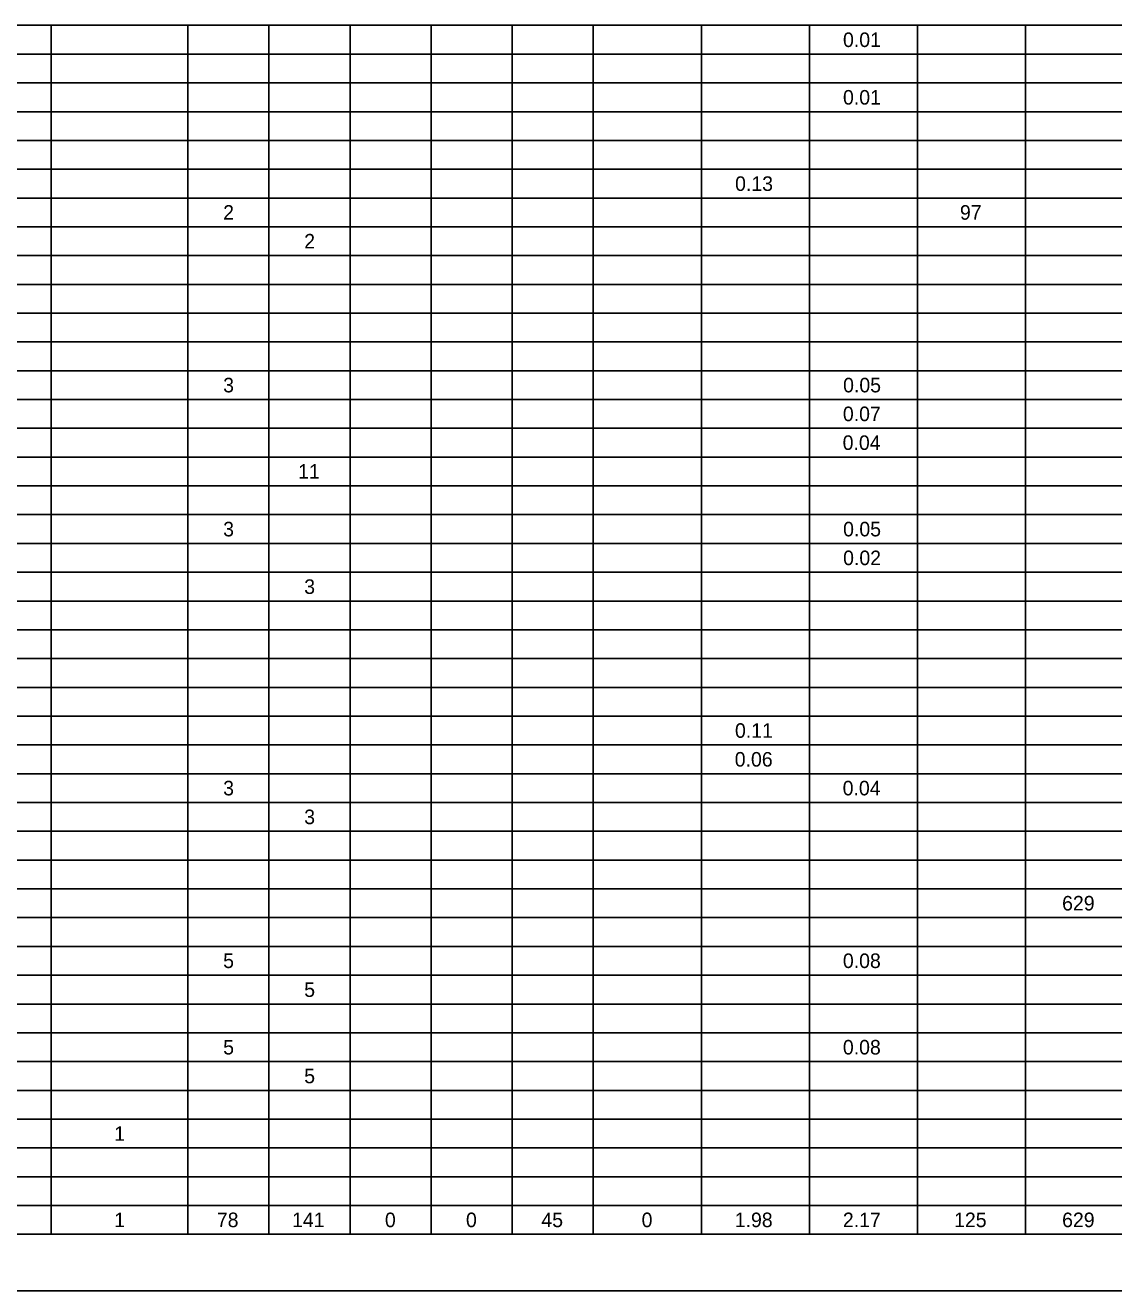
# Model space of a CAD drawing. Extents: x 0 to 34, y 0 to 22.3.
# Drawn here: x 15.24 to 24.88, y 0 to 11.21 of the extents above; entities that cross this region are included whole.
import ezdxf

# ---------------------------------------------------------------- set-up
doc = ezdxf.new("R2010")
doc.units = 0
for name, color, linetype in [('SH_Border', 7, 'Continuous'), ('SH_Cut_Line', 7, 'Continuous'), ('SH_Data', 7, 'Continuous'), ('SH_Text', 7, 'Continuous')]:
    doc.layers.add(name, color=color, linetype=linetype)

msp = doc.modelspace()

# ---------------------------------------------------------------- linework, layer by layer
at = {"layer": 'SH_Border'}
msp.add_lwpolyline([(1.5, 21.5), (33.5, 21.5), (33.5, 0.5), (1.5, 0.5)], close=True, dxfattribs=at)
at = {"layer": 'SH_Cut_Line'}
msp.add_lwpolyline([(0, 0), (34, 0), (34, 22), (0, 22)], close=True, dxfattribs=at)
at = {"layer": 'SH_Data'}
for p, q in [((13.216, 11.213), (17.398, 11.213)), ((15.469, 11.213), (15.469, 10.702)), ((16.68, 11.213), (16.68, 10.702)), ((17.398, 11.213), (24.1, 11.213)), ((17.398, 11.213), (17.398, 10.702)), ((18.116, 11.213), (18.116, 10.702)), ((18.834, 11.213), (18.834, 10.702)), ((19.552, 11.213), (19.552, 10.702)), ((20.27, 11.213), (20.27, 10.702)), ((21.228, 11.213), (21.228, 10.702)), ((22.185, 11.213), (22.185, 10.702)), ((23.143, 11.213), (23.143, 10.702)), ((24.1, 11.213), (25.058, 11.213)), ((24.1, 11.213), (24.1, 10.702)), ((13.216, 10.957), (17.398, 10.957)), ((17.398, 10.957), (24.1, 10.957)), ((24.1, 10.957), (25.058, 10.957)), ((13.216, 10.702), (17.398, 10.702)), ((15.469, 10.702), (15.469, 9.937)), ((16.68, 10.702), (16.68, 9.937)), ((17.398, 10.702), (24.1, 10.702)), ((17.398, 10.702), (17.398, 9.937)), ((18.116, 10.702), (18.116, 9.937)), ((18.834, 10.702), (18.834, 9.937)), ((19.552, 10.702), (19.552, 9.937)), ((20.27, 10.702), (20.27, 9.937)), ((21.228, 10.702), (21.228, 9.937)), ((22.185, 10.702), (22.185, 9.937)), ((23.143, 10.702), (23.143, 9.937)), ((24.1, 10.702), (25.058, 10.702)), ((24.1, 10.702), (24.1, 9.937)), ((13.216, 10.447), (17.398, 10.447)), ((17.398, 10.447), (24.1, 10.447)), ((24.1, 10.447), (25.058, 10.447)), ((13.216, 10.192), (17.398, 10.192)), ((17.398, 10.192), (24.1, 10.192)), ((24.1, 10.192), (25.058, 10.192)), ((13.216, 9.937), (17.398, 9.937)), ((15.469, 9.937), (15.469, 9.427)), ((16.68, 9.937), (16.68, 9.427)), ((17.398, 9.937), (24.1, 9.937)), ((17.398, 9.937), (17.398, 9.427)), ((18.116, 9.937), (18.116, 9.427)), ((18.834, 9.937), (18.834, 9.427)), ((19.552, 9.937), (19.552, 9.427)), ((20.27, 9.937), (20.27, 9.427)), ((21.228, 9.937), (21.228, 9.427)), ((22.185, 9.937), (22.185, 9.427)), ((23.143, 9.937), (23.143, 9.427)), ((24.1, 9.937), (25.058, 9.937)), ((24.1, 9.937), (24.1, 9.427)), ((13.216, 9.682), (17.398, 9.682)), ((17.398, 9.682), (24.1, 9.682)), ((24.1, 9.682), (25.058, 9.682)), ((13.216, 9.427), (17.398, 9.427)), ((15.469, 9.427), (15.469, 8.662)), ((16.68, 9.427), (16.68, 8.662)), ((17.398, 9.427), (24.1, 9.427)), ((17.398, 9.427), (17.398, 8.662)), ((18.116, 9.427), (18.116, 8.662)), ((18.834, 9.427), (18.834, 8.662)), ((19.552, 9.427), (19.552, 8.662)), ((20.27, 9.427), (20.27, 8.662)), ((21.228, 9.427), (21.228, 8.662)), ((22.185, 9.427), (22.185, 8.662)), ((23.143, 9.427), (23.143, 8.662)), ((24.1, 9.427), (25.058, 9.427)), ((24.1, 9.427), (24.1, 8.662)), ((13.216, 9.172), (17.398, 9.172)), ((17.398, 9.172), (24.1, 9.172)), ((24.1, 9.172), (25.058, 9.172)), ((13.216, 8.917), (17.398, 8.917)), ((17.398, 8.917), (24.1, 8.917)), ((24.1, 8.917), (25.058, 8.917)), ((13.216, 8.662), (17.398, 8.662)), ((15.469, 8.662), (15.469, 8.152)), ((16.68, 8.662), (16.68, 8.152)), ((17.398, 8.662), (24.1, 8.662)), ((17.398, 8.662), (17.398, 8.152)), ((18.116, 8.662), (18.116, 8.152)), ((18.834, 8.662), (18.834, 8.152)), ((19.552, 8.662), (19.552, 8.152)), ((20.27, 8.662), (20.27, 8.152)), ((21.228, 8.662), (21.228, 8.152)), ((22.185, 8.662), (22.185, 8.152)), ((23.143, 8.662), (23.143, 8.152)), ((24.1, 8.662), (25.058, 8.662)), ((24.1, 8.662), (24.1, 8.152)), ((13.216, 8.407), (17.398, 8.407)), ((17.398, 8.407), (24.1, 8.407)), ((24.1, 8.407), (25.058, 8.407)), ((13.216, 8.152), (17.398, 8.152)), ((15.469, 8.152), (15.469, 7.387)), ((16.68, 8.152), (16.68, 7.387)), ((17.398, 8.152), (24.1, 8.152)), ((17.398, 8.152), (17.398, 7.387)), ((18.116, 8.152), (18.116, 7.387)), ((18.834, 8.152), (18.834, 7.387)), ((19.552, 8.152), (19.552, 7.387)), ((20.27, 8.152), (20.27, 7.387)), ((21.228, 8.152), (21.228, 7.387)), ((22.185, 8.152), (22.185, 7.387)), ((23.143, 8.152), (23.143, 7.387)), ((24.1, 8.152), (25.058, 8.152)), ((24.1, 8.152), (24.1, 7.387)), ((13.216, 7.897), (17.398, 7.897)), ((17.398, 7.897), (24.1, 7.897)), ((24.1, 7.897), (25.058, 7.897)), ((13.216, 7.642), (17.398, 7.642)), ((17.398, 7.642), (24.1, 7.642)), ((24.1, 7.642), (25.058, 7.642)), ((13.216, 7.387), (17.398, 7.387)), ((15.469, 7.387), (15.469, 1.52)), ((16.68, 7.387), (16.68, 1.52)), ((17.398, 7.387), (24.1, 7.387)), ((17.398, 7.387), (17.398, 1.52)), ((18.116, 7.387), (18.116, 1.52)), ((18.834, 7.387), (18.834, 1.52)), ((19.552, 7.387), (19.552, 1.52)), ((20.27, 7.387), (20.27, 1.52)), ((21.228, 7.387), (21.228, 1.52)), ((22.185, 7.387), (22.185, 1.52)), ((23.143, 7.387), (23.143, 1.52)), ((24.1, 7.387), (25.058, 7.387)), ((24.1, 7.387), (24.1, 1.52)), ((13.216, 7.132), (17.398, 7.132)), ((17.398, 7.132), (24.1, 7.132)), ((24.1, 7.132), (25.058, 7.132)), ((13.216, 6.877), (17.398, 6.877)), ((17.398, 6.877), (24.1, 6.877)), ((24.1, 6.877), (25.058, 6.877)), ((13.216, 6.621), (17.398, 6.621)), ((17.398, 6.621), (24.1, 6.621)), ((24.1, 6.621), (25.058, 6.621)), ((13.216, 6.366), (17.398, 6.366)), ((17.398, 6.366), (24.1, 6.366)), ((24.1, 6.366), (25.058, 6.366)), ((13.216, 6.111), (17.398, 6.111)), ((17.398, 6.111), (24.1, 6.111)), ((24.1, 6.111), (25.058, 6.111)), ((13.216, 5.856), (17.398, 5.856)), ((17.398, 5.856), (24.1, 5.856)), ((24.1, 5.856), (25.058, 5.856)), ((13.216, 5.601), (17.398, 5.601)), ((17.398, 5.601), (24.1, 5.601)), ((24.1, 5.601), (25.058, 5.601)), ((13.216, 5.346), (17.398, 5.346)), ((17.398, 5.346), (24.1, 5.346)), ((24.1, 5.346), (25.058, 5.346)), ((13.216, 5.091), (17.398, 5.091)), ((17.398, 5.091), (24.1, 5.091)), ((24.1, 5.091), (25.058, 5.091)), ((13.216, 4.836), (17.398, 4.836)), ((17.398, 4.836), (24.1, 4.836)), ((24.1, 4.836), (25.058, 4.836)), ((13.216, 4.581), (17.398, 4.581)), ((17.398, 4.581), (24.1, 4.581)), ((24.1, 4.581), (25.058, 4.581)), ((13.216, 4.326), (17.398, 4.326)), ((17.398, 4.326), (24.1, 4.326)), ((24.1, 4.326), (25.058, 4.326)), ((13.216, 4.071), (17.398, 4.071)), ((17.398, 4.071), (24.1, 4.071)), ((24.1, 4.071), (25.058, 4.071)), ((13.216, 3.816), (17.398, 3.816)), ((17.398, 3.816), (24.1, 3.816)), ((24.1, 3.816), (25.058, 3.816)), ((13.216, 3.561), (17.398, 3.561)), ((17.398, 3.561), (24.1, 3.561)), ((24.1, 3.561), (25.058, 3.561)), ((13.216, 3.306), (17.398, 3.306)), ((17.398, 3.306), (24.1, 3.306)), ((24.1, 3.306), (25.058, 3.306)), ((13.216, 3.051), (17.398, 3.051)), ((17.398, 3.051), (24.1, 3.051)), ((24.1, 3.051), (25.058, 3.051)), ((13.216, 2.796), (17.398, 2.796)), ((17.398, 2.796), (24.1, 2.796)), ((24.1, 2.796), (25.058, 2.796)), ((13.216, 2.54), (17.398, 2.54)), ((17.398, 2.54), (24.1, 2.54)), ((24.1, 2.54), (25.058, 2.54)), ((13.216, 2.285), (17.398, 2.285)), ((17.398, 2.285), (24.1, 2.285)), ((24.1, 2.285), (25.058, 2.285)), ((13.216, 2.03), (17.398, 2.03)), ((17.398, 2.03), (24.1, 2.03)), ((24.1, 2.03), (25.058, 2.03)), ((13.216, 1.775), (17.398, 1.775)), ((17.398, 1.775), (24.1, 1.775)), ((24.1, 1.775), (25.058, 1.775)), ((13.216, 1.52), (17.398, 1.52)), ((15.469, 1.52), (15.469, 1.265)), ((16.68, 1.52), (16.68, 1.265)), ((17.398, 1.52), (24.1, 1.52)), ((17.398, 1.52), (17.398, 1.265)), ((18.116, 1.52), (18.116, 1.265)), ((18.834, 1.52), (18.834, 1.265)), ((19.552, 1.52), (19.552, 1.265)), ((20.27, 1.52), (20.27, 1.265)), ((21.228, 1.52), (21.228, 1.265)), ((22.185, 1.52), (22.185, 1.265)), ((23.143, 1.52), (23.143, 1.265)), ((24.1, 1.52), (25.058, 1.52)), ((24.1, 1.52), (24.1, 1.265)), ((13.216, 1.265), (17.398, 1.265)), ((15.469, 1.265), (15.469, 0.755)), ((16.68, 1.265), (16.68, 0.755)), ((17.398, 1.265), (24.1, 1.265)), ((17.398, 1.265), (17.398, 0.755)), ((18.116, 1.265), (18.116, 0.755)), ((18.834, 1.265), (18.834, 0.755)), ((19.552, 1.265), (19.552, 0.755)), ((20.27, 1.265), (20.27, 0.755)), ((21.228, 1.265), (21.228, 0.755)), ((22.185, 1.265), (22.185, 0.755)), ((23.143, 1.265), (23.143, 0.755)), ((24.1, 1.265), (25.058, 1.265)), ((24.1, 1.265), (24.1, 0.755)), ((13.216, 1.01), (17.398, 1.01)), ((17.398, 1.01), (24.1, 1.01)), ((24.1, 1.01), (25.058, 1.01)), ((13.216, 0.755), (17.398, 0.755)), ((15.469, 0.755), (15.469, 0.5)), ((16.68, 0.755), (16.68, 0.5)), ((17.398, 0.755), (24.1, 0.755)), ((17.398, 0.755), (17.398, 0.5)), ((18.116, 0.755), (18.116, 0.5)), ((18.834, 0.755), (18.834, 0.5)), ((19.552, 0.755), (19.552, 0.5)), ((20.27, 0.755), (20.27, 0.5)), ((21.228, 0.755), (21.228, 0.5)), ((22.185, 0.755), (22.185, 0.5)), ((23.143, 0.755), (23.143, 0.5)), ((24.1, 0.755), (25.058, 0.755)), ((24.1, 0.755), (24.1, 0.5)), ((13.216, 0.5), (17.398, 0.5)), ((17.398, 0.5), (24.1, 0.5)), ((24.1, 0.5), (25.058, 0.5))]:
    msp.add_line(p, q, dxfattribs=at)

# ---------------------------------------------------------------- texts
at = {"layer": 'SH_Text'}
for s, p in [('0.01', (22.483, 11.02)), ('0.01', (22.483, 10.51)), ('0.13', (21.527, 9.745)), ('2', (16.992, 9.49)), ('97', (23.519, 9.49)), ('2', (17.71, 9.235)), ('3', (16.992, 7.96)), ('0.05', (22.484, 7.96)), ('0.07', (22.482, 7.705)), ('0.04', (22.48, 7.45)), ('11', (17.656, 7.195)), ('3', (16.992, 6.684)), ('0.05', (22.484, 6.684)), ('0.02', (22.484, 6.429)), ('3', (17.71, 6.174)), ('0.11', (21.526, 4.899)), ('0.06', (21.524, 4.644)), ('3', (16.992, 4.389)), ('0.04', (22.48, 4.389)), ('3', (17.71, 4.134)), ('629', (24.424, 3.369)), ('5', (16.992, 2.859)), ('0.08', (22.482, 2.859)), ('5', (17.71, 2.603)), ('5', (16.992, 2.093)), ('0.08', (22.482, 2.093)), ('5', (17.71, 1.838)), ('1', (16.027, 1.328)), ('1', (16.027, 0.563)), ('78', (16.936, 0.563)), ('141', (17.602, 0.563)), ('0', (18.425, 0.563)), ('0', (19.143, 0.563)), ('45', (19.811, 0.563)), ('0', (20.699, 0.563)), ('1.98', (21.524, 0.563)), ('2.17', (22.482, 0.563)), ('125', (23.467, 0.563)), ('629', (24.424, 0.563))]:
    msp.add_text(s, height=0.129, dxfattribs=at).set_placement(p)

doc.saveas('drawing.dxf')
